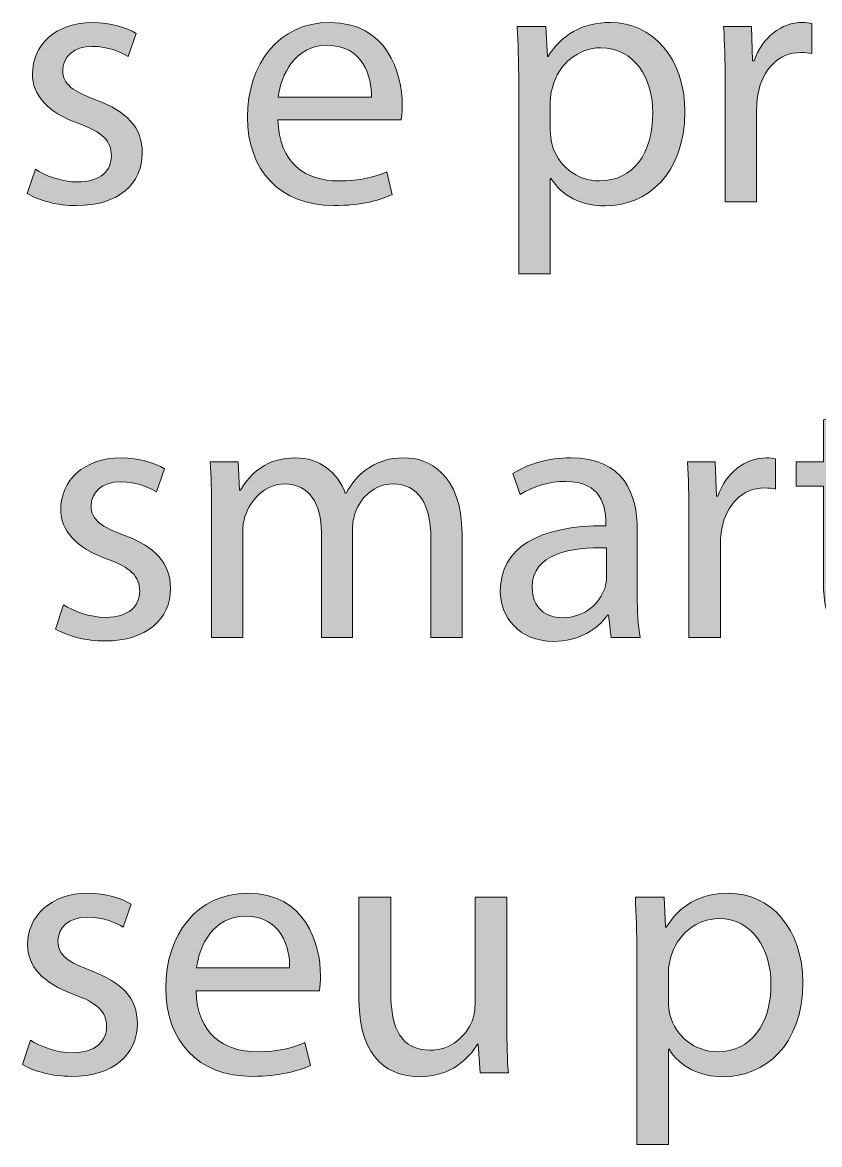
# Model space of a CAD drawing. Header units: inches. Extents: x -507 to 1392, y -754 to 68.
# Drawn here: x 875.54 to 897.52, y -171.23 to -140.3 of the extents above; entities that cross this region are included whole.
import ezdxf

# ---------------------------------------------------------------- set-up
doc = ezdxf.new("R2010")
doc.units = ezdxf.units.IN
doc.header["$MEASUREMENT"] = 0
doc.layers.add('back', color=7, linetype='Continuous')

# ---------------------------------------------------------------- blocks, each defined once
blk = doc.blocks.new('block 191')
at = {"layer": 'back', "true_color": 0x231f20}
h = blk.add_hatch(color=250, dxfattribs=at)
h.dxf.hatch_style = 2
edge = h.paths.add_edge_path()
edge.add_spline(control_points=[(875.893, -144.351), (876.152, -144.521), (876.611, -144.7), (877.052, -144.7), (877.691, -144.7), (877.991, -144.38), (877.991, -143.98), (877.991, -143.561), (877.741, -143.331), (877.092, -143.091), (876.222, -142.781), (875.812, -142.302), (875.812, -141.722), (875.812, -140.942), (876.441, -140.303), (877.481, -140.303), (877.971, -140.303), (878.4, -140.443), (878.671, -140.603), (878.671, -140.603), (878.451, -141.242), (878.451, -141.242), (878.261, -141.122), (877.911, -140.962), (877.461, -140.962), (876.941, -140.962), (876.651, -141.262), (876.651, -141.622), (876.651, -142.022), (876.941, -142.202), (877.571, -142.441), (878.411, -142.761), (878.841, -143.181), (878.841, -143.901), (878.841, -144.75), (878.181, -145.35), (877.031, -145.35), (876.502, -145.35), (876.012, -145.22), (875.672, -145.02), (875.672, -145.02), (875.893, -144.351), (875.893, -144.351)], knot_values=[0, 0, 0, 0, 1, 1, 1, 2, 2, 2, 3, 3, 3, 4, 4, 4, 5, 5, 5, 6, 6, 6, 7, 7, 7, 8, 8, 8, 9, 9, 9, 10, 10, 10, 11, 11, 11, 12, 12, 12, 13, 13, 13, 14, 14, 14, 14], degree=3, periodic=1)
h = blk.add_hatch(color=250, dxfattribs=at)
h.dxf.hatch_style = 2
edge = h.paths.add_edge_path()
edge.add_spline(control_points=[(882.582, -142.991), (882.602, -144.181), (883.361, -144.67), (884.241, -144.67), (884.871, -144.67), (885.25, -144.561), (885.58, -144.42), (885.58, -144.42), (885.73, -145.05), (885.73, -145.05), (885.42, -145.19), (884.891, -145.35), (884.121, -145.35), (882.632, -145.35), (881.742, -144.371), (881.742, -142.911), (881.742, -141.452), (882.602, -140.303), (884.011, -140.303), (885.59, -140.303), (886.01, -141.692), (886.01, -142.582), (886.01, -142.761), (885.99, -142.901), (885.98, -142.991), (885.98, -142.991), (882.582, -142.991), (882.582, -142.991)], knot_values=[0, 0, 0, 0, 1, 1, 1, 2, 2, 2, 3, 3, 3, 4, 4, 4, 5, 5, 5, 6, 6, 6, 7, 7, 7, 8, 8, 8, 9, 9, 9, 9], degree=3, periodic=1)
edge = h.paths.add_edge_path()
edge.add_spline(control_points=[(885.16, -142.362), (885.171, -141.802), (884.931, -140.933), (883.941, -140.933), (883.052, -140.933), (882.662, -141.752), (882.592, -142.362), (882.592, -142.362), (885.16, -142.362), (885.16, -142.362)], knot_values=[0, 0, 0, 0, 1, 1, 1, 2, 2, 2, 3, 3, 3, 3], degree=3, periodic=1)
h = blk.add_hatch(color=250, dxfattribs=at)
h.dxf.hatch_style = 2
edge = h.paths.add_edge_path()
edge.add_spline(control_points=[(889.222, -141.992), (889.222, -141.372), (889.202, -140.873), (889.182, -140.413), (889.182, -140.413), (889.972, -140.413), (889.972, -140.413), (889.972, -140.413), (890.012, -141.242), (890.012, -141.242), (890.012, -141.242), (890.031, -141.242), (890.031, -141.242), (890.392, -140.652), (890.961, -140.303), (891.751, -140.303), (892.92, -140.303), (893.8, -141.292), (893.8, -142.761), (893.8, -144.5), (892.74, -145.36), (891.601, -145.36), (890.961, -145.36), (890.401, -145.08), (890.111, -144.601), (890.111, -144.601), (890.092, -144.601), (890.092, -144.601), (890.092, -144.601), (890.092, -147.229), (890.092, -147.229), (890.092, -147.229), (889.222, -147.229), (889.222, -147.229), (889.222, -147.229), (889.222, -141.992), (889.222, -141.992)], knot_values=[0, 0, 0, 0, 1, 1, 1, 2, 2, 2, 3, 3, 3, 4, 4, 4, 5, 5, 5, 6, 6, 6, 7, 7, 7, 8, 8, 8, 9, 9, 9, 10, 10, 10, 11, 11, 11, 12, 12, 12, 12], degree=3, periodic=1)
edge = h.paths.add_edge_path()
edge.add_spline(control_points=[(890.092, -143.281), (890.092, -143.411), (890.111, -143.531), (890.132, -143.641), (890.291, -144.25), (890.821, -144.67), (891.451, -144.67), (892.38, -144.67), (892.92, -143.911), (892.92, -142.801), (892.92, -141.832), (892.41, -141.002), (891.48, -141.002), (890.881, -141.002), (890.321, -141.432), (890.151, -142.092), (890.121, -142.202), (890.092, -142.332), (890.092, -142.452), (890.092, -142.452), (890.092, -143.281), (890.092, -143.281)], knot_values=[0, 0, 0, 0, 1, 1, 1, 2, 2, 2, 3, 3, 3, 4, 4, 4, 5, 5, 5, 6, 6, 6, 7, 7, 7, 7], degree=3, periodic=1)
h = blk.add_hatch(color=250, dxfattribs=at)
h.dxf.hatch_style = 2
edge = h.paths.add_edge_path()
edge.add_spline(control_points=[(894.911, -141.922), (894.911, -141.352), (894.901, -140.862), (894.871, -140.413), (894.871, -140.413), (895.641, -140.413), (895.641, -140.413), (895.641, -140.413), (895.671, -141.362), (895.671, -141.362), (895.671, -141.362), (895.711, -141.362), (895.711, -141.362), (895.931, -140.712), (896.461, -140.303), (897.051, -140.303), (897.15, -140.303), (897.22, -140.312), (897.3, -140.333), (897.3, -140.333), (897.3, -141.162), (897.3, -141.162), (897.21, -141.142), (897.12, -141.132), (897, -141.132), (896.381, -141.132), (895.94, -141.602), (895.821, -142.262), (895.801, -142.381), (895.781, -142.521), (895.781, -142.671), (895.781, -142.671), (895.781, -145.25), (895.781, -145.25), (895.781, -145.25), (894.911, -145.25), (894.911, -145.25), (894.911, -145.25), (894.911, -141.922), (894.911, -141.922)], knot_values=[0, 0, 0, 0, 1, 1, 1, 2, 2, 2, 3, 3, 3, 4, 4, 4, 5, 5, 5, 6, 6, 6, 7, 7, 7, 8, 8, 8, 9, 9, 9, 10, 10, 10, 11, 11, 11, 12, 12, 12, 13, 13, 13, 13], degree=3, periodic=1)
h = blk.add_hatch(color=250, dxfattribs=at)
h.dxf.hatch_style = 2
edge = h.paths.add_edge_path()
edge.add_spline(control_points=[(898.481, -151.023), (898.481, -151.023), (898.481, -152.413), (898.481, -152.413), (898.481, -152.413), (899.74, -152.413), (899.74, -152.413), (899.74, -152.413), (899.74, -153.083), (899.74, -153.083), (899.74, -153.083), (898.481, -153.083), (898.481, -153.083), (898.481, -153.083), (898.481, -155.691), (898.481, -155.691), (898.481, -156.291), (898.651, -156.63), (899.141, -156.63), (899.371, -156.63), (899.541, -156.601), (899.65, -156.57), (899.65, -156.57), (899.69, -157.23), (899.69, -157.23), (899.521, -157.3), (899.251, -157.35), (898.911, -157.35), (898.501, -157.35), (898.171, -157.22), (897.962, -156.98), (897.712, -156.72), (897.622, -156.291), (897.622, -155.721), (897.622, -155.721), (897.622, -153.083), (897.622, -153.083), (897.622, -153.083), (896.872, -153.083), (896.872, -153.083), (896.872, -153.083), (896.872, -152.413), (896.872, -152.413), (896.872, -152.413), (897.622, -152.413), (897.622, -152.413), (897.622, -152.413), (897.622, -151.253), (897.622, -151.253), (897.622, -151.253), (898.481, -151.023), (898.481, -151.023)], knot_values=[0, 0, 0, 0, 1, 1, 1, 2, 2, 2, 3, 3, 3, 4, 4, 4, 5, 5, 5, 6, 6, 6, 7, 7, 7, 8, 8, 8, 9, 9, 9, 10, 10, 10, 11, 11, 11, 12, 12, 12, 13, 13, 13, 14, 14, 14, 15, 15, 15, 16, 16, 16, 17, 17, 17, 17], degree=3, periodic=1)
h = blk.add_hatch(color=250, dxfattribs=at)
h.dxf.hatch_style = 2
edge = h.paths.add_edge_path()
edge.add_spline(control_points=[(876.672, -156.351), (876.932, -156.521), (877.392, -156.7), (877.831, -156.7), (878.471, -156.7), (878.771, -156.38), (878.771, -155.98), (878.771, -155.561), (878.521, -155.331), (877.871, -155.091), (877.002, -154.781), (876.592, -154.302), (876.592, -153.722), (876.592, -152.942), (877.222, -152.303), (878.261, -152.303), (878.751, -152.303), (879.181, -152.443), (879.45, -152.603), (879.45, -152.603), (879.23, -153.242), (879.23, -153.242), (879.041, -153.122), (878.69, -152.962), (878.241, -152.962), (877.722, -152.962), (877.432, -153.262), (877.432, -153.622), (877.432, -154.022), (877.722, -154.202), (878.351, -154.441), (879.19, -154.761), (879.62, -155.181), (879.62, -155.901), (879.62, -156.75), (878.961, -157.35), (877.812, -157.35), (877.281, -157.35), (876.792, -157.22), (876.452, -157.02), (876.452, -157.02), (876.672, -156.351), (876.672, -156.351)], knot_values=[0, 0, 0, 0, 1, 1, 1, 2, 2, 2, 3, 3, 3, 4, 4, 4, 5, 5, 5, 6, 6, 6, 7, 7, 7, 8, 8, 8, 9, 9, 9, 10, 10, 10, 11, 11, 11, 12, 12, 12, 13, 13, 13, 14, 14, 14, 14], degree=3, periodic=1)
h = blk.add_hatch(color=250, dxfattribs=at)
h.dxf.hatch_style = 2
edge = h.paths.add_edge_path()
edge.add_spline(control_points=[(880.752, -153.722), (880.752, -153.222), (880.742, -152.812), (880.712, -152.413), (880.712, -152.413), (881.481, -152.413), (881.481, -152.413), (881.481, -152.413), (881.521, -153.192), (881.521, -153.192), (881.521, -153.192), (881.552, -153.192), (881.552, -153.192), (881.821, -152.732), (882.271, -152.303), (883.07, -152.303), (883.73, -152.303), (884.229, -152.703), (884.439, -153.272), (884.439, -153.272), (884.46, -153.272), (884.46, -153.272), (884.609, -153.002), (884.8, -152.792), (884.999, -152.643), (885.289, -152.423), (885.609, -152.303), (886.069, -152.303), (886.709, -152.303), (887.658, -152.723), (887.658, -154.401), (887.658, -154.401), (887.658, -157.25), (887.658, -157.25), (887.658, -157.25), (886.799, -157.25), (886.799, -157.25), (886.799, -157.25), (886.799, -154.512), (886.799, -154.512), (886.799, -153.582), (886.459, -153.022), (885.749, -153.022), (885.249, -153.022), (884.859, -153.392), (884.71, -153.822), (884.67, -153.942), (884.64, -154.102), (884.64, -154.262), (884.64, -154.262), (884.64, -157.25), (884.64, -157.25), (884.64, -157.25), (883.78, -157.25), (883.78, -157.25), (883.78, -157.25), (883.78, -154.352), (883.78, -154.352), (883.78, -153.582), (883.44, -153.022), (882.771, -153.022), (882.221, -153.022), (881.821, -153.462), (881.682, -153.902), (881.631, -154.032), (881.611, -154.182), (881.611, -154.332), (881.611, -154.332), (881.611, -157.25), (881.611, -157.25), (881.611, -157.25), (880.752, -157.25), (880.752, -157.25), (880.752, -157.25), (880.752, -153.722), (880.752, -153.722)], knot_values=[0, 0, 0, 0, 1, 1, 1, 2, 2, 2, 3, 3, 3, 4, 4, 4, 5, 5, 5, 6, 6, 6, 7, 7, 7, 8, 8, 8, 9, 9, 9, 10, 10, 10, 11, 11, 11, 12, 12, 12, 13, 13, 13, 14, 14, 14, 15, 15, 15, 16, 16, 16, 17, 17, 17, 18, 18, 18, 19, 19, 19, 20, 20, 20, 21, 21, 21, 22, 22, 22, 23, 23, 23, 24, 24, 24, 25, 25, 25, 25], degree=3, periodic=1)
h = blk.add_hatch(color=250, dxfattribs=at)
h.dxf.hatch_style = 2
edge = h.paths.add_edge_path()
edge.add_spline(control_points=[(891.771, -157.25), (891.771, -157.25), (891.701, -156.64), (891.701, -156.64), (891.701, -156.64), (891.671, -156.64), (891.671, -156.64), (891.4, -157.02), (890.881, -157.36), (890.191, -157.36), (889.212, -157.36), (888.712, -156.67), (888.712, -155.971), (888.712, -154.801), (889.752, -154.162), (891.621, -154.172), (891.621, -154.172), (891.621, -154.072), (891.621, -154.072), (891.621, -153.672), (891.511, -152.952), (890.521, -152.952), (890.071, -152.952), (889.602, -153.092), (889.262, -153.312), (889.262, -153.312), (889.062, -152.732), (889.062, -152.732), (889.462, -152.473), (890.042, -152.303), (890.651, -152.303), (892.131, -152.303), (892.49, -153.312), (892.49, -154.282), (892.49, -154.282), (892.49, -156.091), (892.49, -156.091), (892.49, -156.51), (892.511, -156.92), (892.57, -157.25), (892.57, -157.25), (891.771, -157.25), (891.771, -157.25)], knot_values=[0, 0, 0, 0, 1, 1, 1, 2, 2, 2, 3, 3, 3, 4, 4, 4, 5, 5, 5, 6, 6, 6, 7, 7, 7, 8, 8, 8, 9, 9, 9, 10, 10, 10, 11, 11, 11, 12, 12, 12, 13, 13, 13, 14, 14, 14, 14], degree=3, periodic=1)
edge = h.paths.add_edge_path()
edge.add_spline(control_points=[(891.641, -154.781), (890.682, -154.761), (889.592, -154.931), (889.592, -155.871), (889.592, -156.44), (889.972, -156.71), (890.422, -156.71), (891.051, -156.71), (891.451, -156.311), (891.591, -155.901), (891.621, -155.811), (891.641, -155.711), (891.641, -155.621), (891.641, -155.621), (891.641, -154.781), (891.641, -154.781)], knot_values=[0, 0, 0, 0, 1, 1, 1, 2, 2, 2, 3, 3, 3, 4, 4, 4, 5, 5, 5, 5], degree=3, periodic=1)
h = blk.add_hatch(color=250, dxfattribs=at)
h.dxf.hatch_style = 2
edge = h.paths.add_edge_path()
edge.add_spline(control_points=[(893.912, -153.922), (893.912, -153.352), (893.902, -152.862), (893.872, -152.413), (893.872, -152.413), (894.642, -152.413), (894.642, -152.413), (894.642, -152.413), (894.672, -153.362), (894.672, -153.362), (894.672, -153.362), (894.712, -153.362), (894.712, -153.362), (894.932, -152.712), (895.461, -152.303), (896.051, -152.303), (896.15, -152.303), (896.221, -152.312), (896.301, -152.333), (896.301, -152.333), (896.301, -153.162), (896.301, -153.162), (896.211, -153.142), (896.121, -153.132), (896.001, -153.132), (895.381, -153.132), (894.941, -153.602), (894.821, -154.262), (894.802, -154.381), (894.781, -154.521), (894.781, -154.671), (894.781, -154.671), (894.781, -157.25), (894.781, -157.25), (894.781, -157.25), (893.912, -157.25), (893.912, -157.25), (893.912, -157.25), (893.912, -153.922), (893.912, -153.922)], knot_values=[0, 0, 0, 0, 1, 1, 1, 2, 2, 2, 3, 3, 3, 4, 4, 4, 5, 5, 5, 6, 6, 6, 7, 7, 7, 8, 8, 8, 9, 9, 9, 10, 10, 10, 11, 11, 11, 12, 12, 12, 13, 13, 13, 13], degree=3, periodic=1)
h = blk.add_hatch(color=250, dxfattribs=at)
h.dxf.hatch_style = 2
edge = h.paths.add_edge_path()
edge.add_spline(control_points=[(875.758, -168.351), (876.018, -168.521), (876.477, -168.7), (876.917, -168.7), (877.557, -168.7), (877.856, -168.38), (877.856, -167.98), (877.856, -167.561), (877.606, -167.331), (876.957, -167.091), (876.087, -166.781), (875.678, -166.302), (875.678, -165.722), (875.678, -164.942), (876.307, -164.303), (877.347, -164.303), (877.836, -164.303), (878.266, -164.443), (878.536, -164.603), (878.536, -164.603), (878.316, -165.242), (878.316, -165.242), (878.126, -165.122), (877.776, -164.962), (877.326, -164.962), (876.807, -164.962), (876.517, -165.262), (876.517, -165.622), (876.517, -166.022), (876.807, -166.202), (877.437, -166.441), (878.276, -166.761), (878.706, -167.181), (878.706, -167.901), (878.706, -168.75), (878.046, -169.35), (876.896, -169.35), (876.367, -169.35), (875.877, -169.22), (875.537, -169.02), (875.537, -169.02), (875.758, -168.351), (875.758, -168.351)], knot_values=[0, 0, 0, 0, 1, 1, 1, 2, 2, 2, 3, 3, 3, 4, 4, 4, 5, 5, 5, 6, 6, 6, 7, 7, 7, 8, 8, 8, 9, 9, 9, 10, 10, 10, 11, 11, 11, 12, 12, 12, 13, 13, 13, 14, 14, 14, 14], degree=3, periodic=1)
h = blk.add_hatch(color=250, dxfattribs=at)
h.dxf.hatch_style = 2
edge = h.paths.add_edge_path()
edge.add_spline(control_points=[(880.327, -166.991), (880.347, -168.181), (881.106, -168.67), (881.986, -168.67), (882.616, -168.67), (882.995, -168.561), (883.325, -168.42), (883.325, -168.42), (883.476, -169.05), (883.476, -169.05), (883.165, -169.19), (882.636, -169.35), (881.866, -169.35), (880.377, -169.35), (879.487, -168.371), (879.487, -166.911), (879.487, -165.452), (880.347, -164.303), (881.756, -164.303), (883.335, -164.303), (883.755, -165.692), (883.755, -166.582), (883.755, -166.761), (883.735, -166.901), (883.726, -166.991), (883.726, -166.991), (880.327, -166.991), (880.327, -166.991)], knot_values=[0, 0, 0, 0, 1, 1, 1, 2, 2, 2, 3, 3, 3, 4, 4, 4, 5, 5, 5, 6, 6, 6, 7, 7, 7, 8, 8, 8, 9, 9, 9, 9], degree=3, periodic=1)
edge = h.paths.add_edge_path()
edge.add_spline(control_points=[(882.905, -166.362), (882.916, -165.802), (882.676, -164.933), (881.687, -164.933), (880.797, -164.933), (880.407, -165.752), (880.337, -166.362), (880.337, -166.362), (882.905, -166.362), (882.905, -166.362)], knot_values=[0, 0, 0, 0, 1, 1, 1, 2, 2, 2, 3, 3, 3, 3], degree=3, periodic=1)
h = blk.add_hatch(color=250, dxfattribs=at)
h.dxf.hatch_style = 2
edge = h.paths.add_edge_path()
edge.add_spline(control_points=[(888.895, -167.931), (888.895, -168.431), (888.905, -168.87), (888.935, -169.25), (888.935, -169.25), (888.155, -169.25), (888.155, -169.25), (888.155, -169.25), (888.105, -168.46), (888.105, -168.46), (888.105, -168.46), (888.085, -168.46), (888.085, -168.46), (887.855, -168.85), (887.346, -169.36), (886.486, -169.36), (885.727, -169.36), (884.817, -168.94), (884.817, -167.241), (884.817, -167.241), (884.817, -164.413), (884.817, -164.413), (884.817, -164.413), (885.696, -164.413), (885.696, -164.413), (885.696, -164.413), (885.696, -167.091), (885.696, -167.091), (885.696, -168.011), (885.977, -168.63), (886.776, -168.63), (887.365, -168.63), (887.775, -168.221), (887.936, -167.831), (887.985, -167.701), (888.016, -167.541), (888.016, -167.381), (888.016, -167.381), (888.016, -164.413), (888.016, -164.413), (888.016, -164.413), (888.895, -164.413), (888.895, -164.413), (888.895, -164.413), (888.895, -167.931), (888.895, -167.931)], knot_values=[0, 0, 0, 0, 1, 1, 1, 2, 2, 2, 3, 3, 3, 4, 4, 4, 5, 5, 5, 6, 6, 6, 7, 7, 7, 8, 8, 8, 9, 9, 9, 10, 10, 10, 11, 11, 11, 12, 12, 12, 13, 13, 13, 14, 14, 14, 15, 15, 15, 15], degree=3, periodic=1)
h = blk.add_hatch(color=250, dxfattribs=at)
h.dxf.hatch_style = 2
edge = h.paths.add_edge_path()
edge.add_spline(control_points=[(892.477, -165.992), (892.477, -165.372), (892.457, -164.873), (892.437, -164.413), (892.437, -164.413), (893.227, -164.413), (893.227, -164.413), (893.227, -164.413), (893.267, -165.242), (893.267, -165.242), (893.267, -165.242), (893.286, -165.242), (893.286, -165.242), (893.646, -164.652), (894.216, -164.303), (895.006, -164.303), (896.175, -164.303), (897.055, -165.292), (897.055, -166.761), (897.055, -168.5), (895.995, -169.36), (894.855, -169.36), (894.216, -169.36), (893.656, -169.08), (893.366, -168.601), (893.366, -168.601), (893.347, -168.601), (893.347, -168.601), (893.347, -168.601), (893.347, -171.229), (893.347, -171.229), (893.347, -171.229), (892.477, -171.229), (892.477, -171.229), (892.477, -171.229), (892.477, -165.992), (892.477, -165.992)], knot_values=[0, 0, 0, 0, 1, 1, 1, 2, 2, 2, 3, 3, 3, 4, 4, 4, 5, 5, 5, 6, 6, 6, 7, 7, 7, 8, 8, 8, 9, 9, 9, 10, 10, 10, 11, 11, 11, 12, 12, 12, 12], degree=3, periodic=1)
edge = h.paths.add_edge_path()
edge.add_spline(control_points=[(893.347, -167.281), (893.347, -167.411), (893.366, -167.531), (893.387, -167.641), (893.546, -168.25), (894.076, -168.67), (894.706, -168.67), (895.635, -168.67), (896.175, -167.911), (896.175, -166.801), (896.175, -165.832), (895.665, -165.002), (894.735, -165.002), (894.136, -165.002), (893.576, -165.432), (893.406, -166.092), (893.376, -166.202), (893.347, -166.332), (893.347, -166.452), (893.347, -166.452), (893.347, -167.281), (893.347, -167.281)], knot_values=[0, 0, 0, 0, 1, 1, 1, 2, 2, 2, 3, 3, 3, 4, 4, 4, 5, 5, 5, 6, 6, 6, 7, 7, 7, 7], degree=3, periodic=1)
at = {"layer": 'back', "lineweight": 0}
for points, knots in [([(875.893, -144.351), (876.152, -144.521), (876.611, -144.7), (877.052, -144.7), (877.691, -144.7), (877.991, -144.38), (877.991, -143.98), (877.991, -143.561), (877.741, -143.331), (877.092, -143.091), (876.222, -142.781), (875.812, -142.302), (875.812, -141.722), (875.812, -140.942), (876.441, -140.303), (877.481, -140.303), (877.971, -140.303), (878.4, -140.443), (878.671, -140.603), (878.671, -140.603), (878.451, -141.242), (878.451, -141.242), (878.261, -141.122), (877.911, -140.962), (877.461, -140.962), (876.941, -140.962), (876.651, -141.262), (876.651, -141.622), (876.651, -142.022), (876.941, -142.202), (877.571, -142.441), (878.411, -142.761), (878.841, -143.181), (878.841, -143.901), (878.841, -144.75), (878.181, -145.35), (877.031, -145.35), (876.502, -145.35), (876.012, -145.22), (875.672, -145.02), (875.672, -145.02), (875.893, -144.351), (875.893, -144.351)], [0, 0, 0, 0, 1, 1, 1, 2, 2, 2, 3, 3, 3, 4, 4, 4, 5, 5, 5, 6, 6, 6, 7, 7, 7, 8, 8, 8, 9, 9, 9, 10, 10, 10, 11, 11, 11, 12, 12, 12, 13, 13, 13, 14, 14, 14, 14]), ([(882.582, -142.991), (882.602, -144.181), (883.361, -144.67), (884.241, -144.67), (884.871, -144.67), (885.25, -144.561), (885.58, -144.42), (885.58, -144.42), (885.73, -145.05), (885.73, -145.05), (885.42, -145.19), (884.891, -145.35), (884.121, -145.35), (882.632, -145.35), (881.742, -144.371), (881.742, -142.911), (881.742, -141.452), (882.602, -140.303), (884.011, -140.303), (885.59, -140.303), (886.01, -141.692), (886.01, -142.582), (886.01, -142.761), (885.99, -142.901), (885.98, -142.991), (885.98, -142.991), (882.582, -142.991), (882.582, -142.991)], [0, 0, 0, 0, 1, 1, 1, 2, 2, 2, 3, 3, 3, 4, 4, 4, 5, 5, 5, 6, 6, 6, 7, 7, 7, 8, 8, 8, 9, 9, 9, 9]), ([(889.222, -141.992), (889.222, -141.372), (889.202, -140.873), (889.182, -140.413), (889.182, -140.413), (889.972, -140.413), (889.972, -140.413), (889.972, -140.413), (890.012, -141.242), (890.012, -141.242), (890.012, -141.242), (890.031, -141.242), (890.031, -141.242), (890.392, -140.652), (890.961, -140.303), (891.751, -140.303), (892.92, -140.303), (893.8, -141.292), (893.8, -142.761), (893.8, -144.5), (892.74, -145.36), (891.601, -145.36), (890.961, -145.36), (890.401, -145.08), (890.111, -144.601), (890.111, -144.601), (890.092, -144.601), (890.092, -144.601), (890.092, -144.601), (890.092, -147.229), (890.092, -147.229), (890.092, -147.229), (889.222, -147.229), (889.222, -147.229), (889.222, -147.229), (889.222, -141.992), (889.222, -141.992)], [0, 0, 0, 0, 1, 1, 1, 2, 2, 2, 3, 3, 3, 4, 4, 4, 5, 5, 5, 6, 6, 6, 7, 7, 7, 8, 8, 8, 9, 9, 9, 10, 10, 10, 11, 11, 11, 12, 12, 12, 12]), ([(894.911, -141.922), (894.911, -141.352), (894.901, -140.862), (894.871, -140.413), (894.871, -140.413), (895.641, -140.413), (895.641, -140.413), (895.641, -140.413), (895.671, -141.362), (895.671, -141.362), (895.671, -141.362), (895.711, -141.362), (895.711, -141.362), (895.931, -140.712), (896.461, -140.303), (897.051, -140.303), (897.15, -140.303), (897.22, -140.312), (897.3, -140.333), (897.3, -140.333), (897.3, -141.162), (897.3, -141.162), (897.21, -141.142), (897.12, -141.132), (897, -141.132), (896.381, -141.132), (895.94, -141.602), (895.821, -142.262), (895.801, -142.381), (895.781, -142.521), (895.781, -142.671), (895.781, -142.671), (895.781, -145.25), (895.781, -145.25), (895.781, -145.25), (894.911, -145.25), (894.911, -145.25), (894.911, -145.25), (894.911, -141.922), (894.911, -141.922)], [0, 0, 0, 0, 1, 1, 1, 2, 2, 2, 3, 3, 3, 4, 4, 4, 5, 5, 5, 6, 6, 6, 7, 7, 7, 8, 8, 8, 9, 9, 9, 10, 10, 10, 11, 11, 11, 12, 12, 12, 13, 13, 13, 13]), ([(885.16, -142.362), (885.171, -141.802), (884.931, -140.933), (883.941, -140.933), (883.052, -140.933), (882.662, -141.752), (882.592, -142.362), (882.592, -142.362), (885.16, -142.362), (885.16, -142.362)], [0, 0, 0, 0, 1, 1, 1, 2, 2, 2, 3, 3, 3, 3]), ([(890.092, -143.281), (890.092, -143.411), (890.111, -143.531), (890.132, -143.641), (890.291, -144.25), (890.821, -144.67), (891.451, -144.67), (892.38, -144.67), (892.92, -143.911), (892.92, -142.801), (892.92, -141.832), (892.41, -141.002), (891.48, -141.002), (890.881, -141.002), (890.321, -141.432), (890.151, -142.092), (890.121, -142.202), (890.092, -142.332), (890.092, -142.452), (890.092, -142.452), (890.092, -143.281), (890.092, -143.281)], [0, 0, 0, 0, 1, 1, 1, 2, 2, 2, 3, 3, 3, 4, 4, 4, 5, 5, 5, 6, 6, 6, 7, 7, 7, 7]), ([(898.481, -151.023), (898.481, -151.023), (898.481, -152.413), (898.481, -152.413), (898.481, -152.413), (899.74, -152.413), (899.74, -152.413), (899.74, -152.413), (899.74, -153.083), (899.74, -153.083), (899.74, -153.083), (898.481, -153.083), (898.481, -153.083), (898.481, -153.083), (898.481, -155.691), (898.481, -155.691), (898.481, -156.291), (898.651, -156.63), (899.141, -156.63), (899.371, -156.63), (899.541, -156.601), (899.65, -156.57), (899.65, -156.57), (899.69, -157.23), (899.69, -157.23), (899.521, -157.3), (899.251, -157.35), (898.911, -157.35), (898.501, -157.35), (898.171, -157.22), (897.962, -156.98), (897.712, -156.72), (897.622, -156.291), (897.622, -155.721), (897.622, -155.721), (897.622, -153.083), (897.622, -153.083), (897.622, -153.083), (896.872, -153.083), (896.872, -153.083), (896.872, -153.083), (896.872, -152.413), (896.872, -152.413), (896.872, -152.413), (897.622, -152.413), (897.622, -152.413), (897.622, -152.413), (897.622, -151.253), (897.622, -151.253), (897.622, -151.253), (898.481, -151.023), (898.481, -151.023)], [0, 0, 0, 0, 1, 1, 1, 2, 2, 2, 3, 3, 3, 4, 4, 4, 5, 5, 5, 6, 6, 6, 7, 7, 7, 8, 8, 8, 9, 9, 9, 10, 10, 10, 11, 11, 11, 12, 12, 12, 13, 13, 13, 14, 14, 14, 15, 15, 15, 16, 16, 16, 17, 17, 17, 17]), ([(876.672, -156.351), (876.932, -156.521), (877.392, -156.7), (877.831, -156.7), (878.471, -156.7), (878.771, -156.38), (878.771, -155.98), (878.771, -155.561), (878.521, -155.331), (877.871, -155.091), (877.002, -154.781), (876.592, -154.302), (876.592, -153.722), (876.592, -152.942), (877.222, -152.303), (878.261, -152.303), (878.751, -152.303), (879.181, -152.443), (879.45, -152.603), (879.45, -152.603), (879.23, -153.242), (879.23, -153.242), (879.041, -153.122), (878.69, -152.962), (878.241, -152.962), (877.722, -152.962), (877.432, -153.262), (877.432, -153.622), (877.432, -154.022), (877.722, -154.202), (878.351, -154.441), (879.19, -154.761), (879.62, -155.181), (879.62, -155.901), (879.62, -156.75), (878.961, -157.35), (877.812, -157.35), (877.281, -157.35), (876.792, -157.22), (876.452, -157.02), (876.452, -157.02), (876.672, -156.351), (876.672, -156.351)], [0, 0, 0, 0, 1, 1, 1, 2, 2, 2, 3, 3, 3, 4, 4, 4, 5, 5, 5, 6, 6, 6, 7, 7, 7, 8, 8, 8, 9, 9, 9, 10, 10, 10, 11, 11, 11, 12, 12, 12, 13, 13, 13, 14, 14, 14, 14]), ([(880.752, -153.722), (880.752, -153.222), (880.742, -152.812), (880.712, -152.413), (880.712, -152.413), (881.481, -152.413), (881.481, -152.413), (881.481, -152.413), (881.521, -153.192), (881.521, -153.192), (881.521, -153.192), (881.552, -153.192), (881.552, -153.192), (881.821, -152.732), (882.271, -152.303), (883.07, -152.303), (883.73, -152.303), (884.229, -152.703), (884.439, -153.272), (884.439, -153.272), (884.46, -153.272), (884.46, -153.272), (884.609, -153.002), (884.8, -152.792), (884.999, -152.643), (885.289, -152.423), (885.609, -152.303), (886.069, -152.303), (886.709, -152.303), (887.658, -152.723), (887.658, -154.401), (887.658, -154.401), (887.658, -157.25), (887.658, -157.25), (887.658, -157.25), (886.799, -157.25), (886.799, -157.25), (886.799, -157.25), (886.799, -154.512), (886.799, -154.512), (886.799, -153.582), (886.459, -153.022), (885.749, -153.022), (885.249, -153.022), (884.859, -153.392), (884.71, -153.822), (884.67, -153.942), (884.64, -154.102), (884.64, -154.262), (884.64, -154.262), (884.64, -157.25), (884.64, -157.25), (884.64, -157.25), (883.78, -157.25), (883.78, -157.25), (883.78, -157.25), (883.78, -154.352), (883.78, -154.352), (883.78, -153.582), (883.44, -153.022), (882.771, -153.022), (882.221, -153.022), (881.821, -153.462), (881.682, -153.902), (881.631, -154.032), (881.611, -154.182), (881.611, -154.332), (881.611, -154.332), (881.611, -157.25), (881.611, -157.25), (881.611, -157.25), (880.752, -157.25), (880.752, -157.25), (880.752, -157.25), (880.752, -153.722), (880.752, -153.722)], [0, 0, 0, 0, 1, 1, 1, 2, 2, 2, 3, 3, 3, 4, 4, 4, 5, 5, 5, 6, 6, 6, 7, 7, 7, 8, 8, 8, 9, 9, 9, 10, 10, 10, 11, 11, 11, 12, 12, 12, 13, 13, 13, 14, 14, 14, 15, 15, 15, 16, 16, 16, 17, 17, 17, 18, 18, 18, 19, 19, 19, 20, 20, 20, 21, 21, 21, 22, 22, 22, 23, 23, 23, 24, 24, 24, 25, 25, 25, 25]), ([(891.771, -157.25), (891.771, -157.25), (891.701, -156.64), (891.701, -156.64), (891.701, -156.64), (891.671, -156.64), (891.671, -156.64), (891.4, -157.02), (890.881, -157.36), (890.191, -157.36), (889.212, -157.36), (888.712, -156.67), (888.712, -155.971), (888.712, -154.801), (889.752, -154.162), (891.621, -154.172), (891.621, -154.172), (891.621, -154.072), (891.621, -154.072), (891.621, -153.672), (891.511, -152.952), (890.521, -152.952), (890.071, -152.952), (889.602, -153.092), (889.262, -153.312), (889.262, -153.312), (889.062, -152.732), (889.062, -152.732), (889.462, -152.473), (890.042, -152.303), (890.651, -152.303), (892.131, -152.303), (892.49, -153.312), (892.49, -154.282), (892.49, -154.282), (892.49, -156.091), (892.49, -156.091), (892.49, -156.51), (892.511, -156.92), (892.57, -157.25), (892.57, -157.25), (891.771, -157.25), (891.771, -157.25)], [0, 0, 0, 0, 1, 1, 1, 2, 2, 2, 3, 3, 3, 4, 4, 4, 5, 5, 5, 6, 6, 6, 7, 7, 7, 8, 8, 8, 9, 9, 9, 10, 10, 10, 11, 11, 11, 12, 12, 12, 13, 13, 13, 14, 14, 14, 14]), ([(893.912, -153.922), (893.912, -153.352), (893.902, -152.862), (893.872, -152.413), (893.872, -152.413), (894.642, -152.413), (894.642, -152.413), (894.642, -152.413), (894.672, -153.362), (894.672, -153.362), (894.672, -153.362), (894.712, -153.362), (894.712, -153.362), (894.932, -152.712), (895.461, -152.303), (896.051, -152.303), (896.15, -152.303), (896.221, -152.312), (896.301, -152.333), (896.301, -152.333), (896.301, -153.162), (896.301, -153.162), (896.211, -153.142), (896.121, -153.132), (896.001, -153.132), (895.381, -153.132), (894.941, -153.602), (894.821, -154.262), (894.802, -154.381), (894.781, -154.521), (894.781, -154.671), (894.781, -154.671), (894.781, -157.25), (894.781, -157.25), (894.781, -157.25), (893.912, -157.25), (893.912, -157.25), (893.912, -157.25), (893.912, -153.922), (893.912, -153.922)], [0, 0, 0, 0, 1, 1, 1, 2, 2, 2, 3, 3, 3, 4, 4, 4, 5, 5, 5, 6, 6, 6, 7, 7, 7, 8, 8, 8, 9, 9, 9, 10, 10, 10, 11, 11, 11, 12, 12, 12, 13, 13, 13, 13]), ([(891.641, -154.781), (890.682, -154.761), (889.592, -154.931), (889.592, -155.871), (889.592, -156.44), (889.972, -156.71), (890.422, -156.71), (891.051, -156.71), (891.451, -156.311), (891.591, -155.901), (891.621, -155.811), (891.641, -155.711), (891.641, -155.621), (891.641, -155.621), (891.641, -154.781), (891.641, -154.781)], [0, 0, 0, 0, 1, 1, 1, 2, 2, 2, 3, 3, 3, 4, 4, 4, 5, 5, 5, 5]), ([(875.758, -168.351), (876.018, -168.521), (876.477, -168.7), (876.917, -168.7), (877.557, -168.7), (877.856, -168.38), (877.856, -167.98), (877.856, -167.561), (877.606, -167.331), (876.957, -167.091), (876.087, -166.781), (875.678, -166.302), (875.678, -165.722), (875.678, -164.942), (876.307, -164.303), (877.347, -164.303), (877.836, -164.303), (878.266, -164.443), (878.536, -164.603), (878.536, -164.603), (878.316, -165.242), (878.316, -165.242), (878.126, -165.122), (877.776, -164.962), (877.326, -164.962), (876.807, -164.962), (876.517, -165.262), (876.517, -165.622), (876.517, -166.022), (876.807, -166.202), (877.437, -166.441), (878.276, -166.761), (878.706, -167.181), (878.706, -167.901), (878.706, -168.75), (878.046, -169.35), (876.896, -169.35), (876.367, -169.35), (875.877, -169.22), (875.537, -169.02), (875.537, -169.02), (875.758, -168.351), (875.758, -168.351)], [0, 0, 0, 0, 1, 1, 1, 2, 2, 2, 3, 3, 3, 4, 4, 4, 5, 5, 5, 6, 6, 6, 7, 7, 7, 8, 8, 8, 9, 9, 9, 10, 10, 10, 11, 11, 11, 12, 12, 12, 13, 13, 13, 14, 14, 14, 14]), ([(880.327, -166.991), (880.347, -168.181), (881.106, -168.67), (881.986, -168.67), (882.616, -168.67), (882.995, -168.561), (883.325, -168.42), (883.325, -168.42), (883.476, -169.05), (883.476, -169.05), (883.165, -169.19), (882.636, -169.35), (881.866, -169.35), (880.377, -169.35), (879.487, -168.371), (879.487, -166.911), (879.487, -165.452), (880.347, -164.303), (881.756, -164.303), (883.335, -164.303), (883.755, -165.692), (883.755, -166.582), (883.755, -166.761), (883.735, -166.901), (883.726, -166.991), (883.726, -166.991), (880.327, -166.991), (880.327, -166.991)], [0, 0, 0, 0, 1, 1, 1, 2, 2, 2, 3, 3, 3, 4, 4, 4, 5, 5, 5, 6, 6, 6, 7, 7, 7, 8, 8, 8, 9, 9, 9, 9]), ([(888.895, -167.931), (888.895, -168.431), (888.905, -168.87), (888.935, -169.25), (888.935, -169.25), (888.155, -169.25), (888.155, -169.25), (888.155, -169.25), (888.105, -168.46), (888.105, -168.46), (888.105, -168.46), (888.085, -168.46), (888.085, -168.46), (887.855, -168.85), (887.346, -169.36), (886.486, -169.36), (885.727, -169.36), (884.817, -168.94), (884.817, -167.241), (884.817, -167.241), (884.817, -164.413), (884.817, -164.413), (884.817, -164.413), (885.696, -164.413), (885.696, -164.413), (885.696, -164.413), (885.696, -167.091), (885.696, -167.091), (885.696, -168.011), (885.977, -168.63), (886.776, -168.63), (887.365, -168.63), (887.775, -168.221), (887.936, -167.831), (887.985, -167.701), (888.016, -167.541), (888.016, -167.381), (888.016, -167.381), (888.016, -164.413), (888.016, -164.413), (888.016, -164.413), (888.895, -164.413), (888.895, -164.413), (888.895, -164.413), (888.895, -167.931), (888.895, -167.931)], [0, 0, 0, 0, 1, 1, 1, 2, 2, 2, 3, 3, 3, 4, 4, 4, 5, 5, 5, 6, 6, 6, 7, 7, 7, 8, 8, 8, 9, 9, 9, 10, 10, 10, 11, 11, 11, 12, 12, 12, 13, 13, 13, 14, 14, 14, 15, 15, 15, 15]), ([(892.477, -165.992), (892.477, -165.372), (892.457, -164.873), (892.437, -164.413), (892.437, -164.413), (893.227, -164.413), (893.227, -164.413), (893.227, -164.413), (893.267, -165.242), (893.267, -165.242), (893.267, -165.242), (893.286, -165.242), (893.286, -165.242), (893.646, -164.652), (894.216, -164.303), (895.006, -164.303), (896.175, -164.303), (897.055, -165.292), (897.055, -166.761), (897.055, -168.5), (895.995, -169.36), (894.855, -169.36), (894.216, -169.36), (893.656, -169.08), (893.366, -168.601), (893.366, -168.601), (893.347, -168.601), (893.347, -168.601), (893.347, -168.601), (893.347, -171.229), (893.347, -171.229), (893.347, -171.229), (892.477, -171.229), (892.477, -171.229), (892.477, -171.229), (892.477, -165.992), (892.477, -165.992)], [0, 0, 0, 0, 1, 1, 1, 2, 2, 2, 3, 3, 3, 4, 4, 4, 5, 5, 5, 6, 6, 6, 7, 7, 7, 8, 8, 8, 9, 9, 9, 10, 10, 10, 11, 11, 11, 12, 12, 12, 12]), ([(882.905, -166.362), (882.916, -165.802), (882.676, -164.933), (881.687, -164.933), (880.797, -164.933), (880.407, -165.752), (880.337, -166.362), (880.337, -166.362), (882.905, -166.362), (882.905, -166.362)], [0, 0, 0, 0, 1, 1, 1, 2, 2, 2, 3, 3, 3, 3]), ([(893.347, -167.281), (893.347, -167.411), (893.366, -167.531), (893.387, -167.641), (893.546, -168.25), (894.076, -168.67), (894.706, -168.67), (895.635, -168.67), (896.175, -167.911), (896.175, -166.801), (896.175, -165.832), (895.665, -165.002), (894.735, -165.002), (894.136, -165.002), (893.576, -165.432), (893.406, -166.092), (893.376, -166.202), (893.347, -166.332), (893.347, -166.452), (893.347, -166.452), (893.347, -167.281), (893.347, -167.281)], [0, 0, 0, 0, 1, 1, 1, 2, 2, 2, 3, 3, 3, 4, 4, 4, 5, 5, 5, 6, 6, 6, 7, 7, 7, 7])]:
    blk.add_open_spline(points, degree=3, knots=knots, dxfattribs=at)

msp = doc.modelspace()

# ---------------------------------------------------------------- block references
at = {"layer": 'back'}
msp.add_blockref('block 191', (0, 0), dxfattribs=at)

doc.saveas('drawing.dxf')
